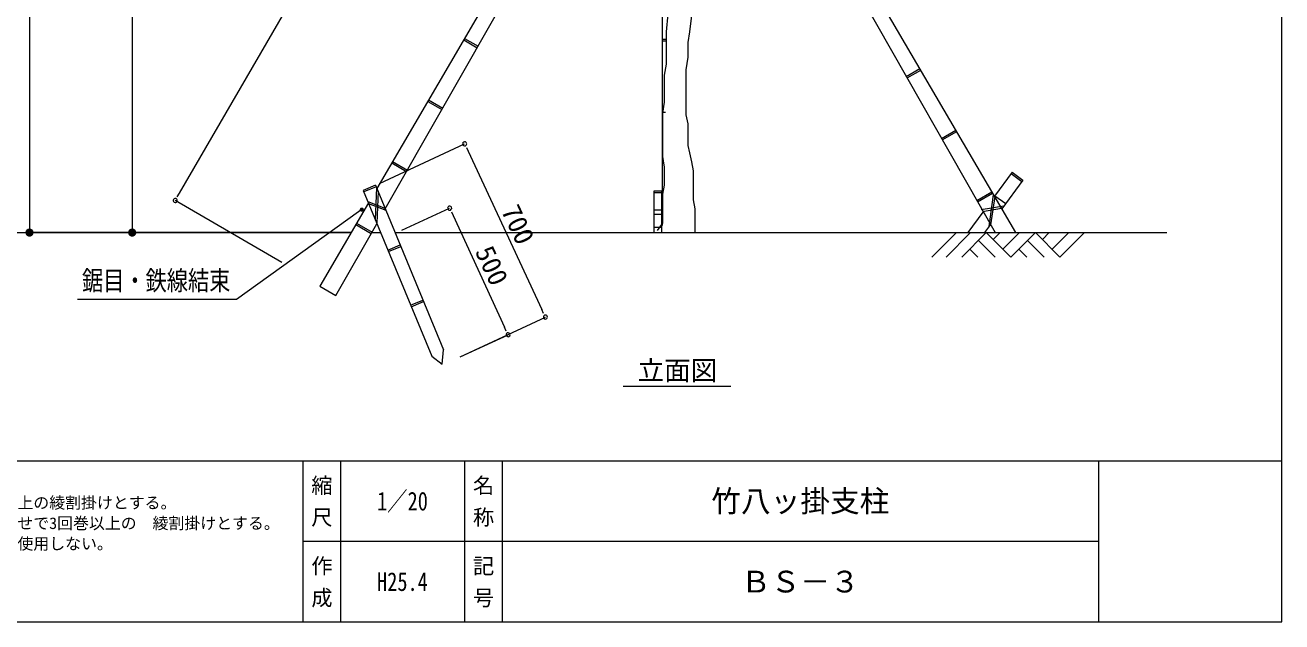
# Model space of a CAD drawing. Units: millimetres, scale not verified. Extents: x 172 to 2911, y 2048 to 3915.
# Drawn here: x 1376 to 2911, y 2048 to 2777 of the extents above; entities that cross this region are included whole.
import ezdxf
from ezdxf.enums import TextEntityAlignment as Align

# ---------------------------------------------------------------- set-up
doc = ezdxf.new("R2010")
doc.units = ezdxf.units.MM
doc.header["$LTSCALE"] = 10
for name, color, linetype, lineweight in [('0_2', 7, 'Continuous', 13), ('_0-0_', 7, 'Continuous', 13), ('ハッチ', 4, 'Continuous', 13), ('寸法', 1, 'Continuous', 13), ('本体', 7, 'Continuous', 13)]:
    doc.layers.add(name, color=color, linetype=linetype, lineweight=lineweight)
doc.styles.add('@ＭＳ ゴシック', font='')
doc.styles.add('ＭＳ ゴシック', font='')
doc.styles.get('@ＭＳ ゴシック').set_extended_font_data('@MS Gothic')
doc.styles.get('ＭＳ ゴシック').set_extended_font_data('MS Gothic')

# ---------------------------------------------------------------- blocks, each defined once
blk = doc.blocks.new('filled_dot')
at = {"color": 0, "linetype": 'Continuous', "lineweight": -2, "const_width": 1.25}
blk.add_lwpolyline([(-0.625, 0, 1), (0.625, 0, 1)], format="xyb", close=True, dxfattribs=at)

msp = doc.modelspace()

# ---------------------------------------------------------------- linework, layer by layer
at = {"layer": '0_2'}
msp.add_line((2686.77, 2146.38), (1714.82, 2146.38), dxfattribs=at)
at = {"layer": '_0-0_', "color": 6}
msp.add_line((172.48, 2244.67), (2910.61, 2244.67), dxfattribs=at)
at = {"layer": '_0-0_'}
for p, q in [((1714.82, 2244.67), (1714.82, 2048.09)), ((1760.78, 2244.67), (1760.78, 2048.09)), ((1912.26, 2244.67), (1912.26, 2048.2)), ((1958.22, 2244.67), (1958.22, 2048.09)), ((2686.77, 2244.67), (2686.77, 2048.09))]:
    msp.add_line(p, q, dxfattribs=at)
at = {"layer": '_0-0_', "color": 6}
msp.add_lwpolyline([(2910.61, 3859.9), (172.48, 3859.9), (172.48, 2048.09), (2910.61, 2048.09)], close=True, dxfattribs=at)
at = {"layer": 'ハッチ'}
for p, q in [((2483.21, 2493.49), (2513.16, 2523.44)), ((2500.49, 2493.49), (2530.44, 2523.44)), ((2519.69, 2493.49), (2549.63, 2523.44)), ((2549.63, 2523.44), (2579.58, 2493.49)), ((2558.16, 2514.91), (2566.69, 2523.44)), ((2569.99, 2503.08), (2590.35, 2523.44)), ((2579.58, 2493.49), (2609.53, 2523.44)), ((2609.53, 2523.44), (2639.47, 2493.49)), ((2618.06, 2514.91), (2626.59, 2523.44)), ((2629.89, 2503.08), (2650.25, 2523.44)), ((2639.47, 2493.49), (2669.42, 2523.44)), ((2529.48, 2503.28), (2539.27, 2493.49)), ((2540.03, 2513.84), (2560.38, 2493.49)), ((2589.37, 2503.28), (2599.16, 2493.49)), ((2599.93, 2513.84), (2620.28, 2493.49))]:
    msp.add_line(p, q, dxfattribs=at)
at = {"layer": '寸法'}
for p, q in [((1380.97, 3713.79), (1380.97, 2523.44)), ((1564.05, 2571.4), (2030.03, 3372.74)), ((1506.41, 3203.58), (1506.41, 2523.44)), ((1808.51, 2583.24), (1912.46, 2631.72)), ((1914.58, 2627.19), (1916.69, 2622.66)), ((1916.69, 2622.66), (2006.85, 2429.31)), ((1561.54, 2567.08), (1564.05, 2571.4)), ((1689.24, 2487.03), (1559.03, 2562.75)), ((1835.8, 2526.33), (1894.16, 2553.26)), ((1896.26, 2548.72), (1898.35, 2544.18)), ((1898.35, 2544.18), (1961.29, 2407.78)), ((1773.27, 2523.44), (1380.97, 2523.44)), ((1773.27, 2523.44), (1506.41, 2523.44)), ((2008.96, 2424.78), (2006.85, 2429.31)), ((1907.12, 2371.77), (2011.07, 2420.25)), ((1907.12, 2371.77), (1965.48, 2398.7)), ((1963.38, 2403.24), (1961.29, 2407.78))]:
    msp.add_line(p, q, dxfattribs=at)
at = {"layer": '寸法', "color": 3}
msp.add_line((2106.12, 2335.82), (2237.62, 2335.82), dxfattribs=at)
at = {"layer": '寸法'}
msp.add_lwpolyline([(1786.86, 2551.49), (1782.8, 2548.57), (1634, 2441.64), (1439.45, 2441.64)], dxfattribs=at)
for centre, start, end in [((1912.46, 2631.72), 114.99999, 294.99999), ((1912.46, 2631.72), 294.99999, 114.99999), ((1559.03, 2562.75), 59.82201, 239.82201), ((1559.03, 2562.75), 239.82201, 59.82201), ((1894.16, 2553.26), 114.76891, 294.76891), ((1894.16, 2553.26), 294.76891, 114.76891), ((2011.07, 2420.25), 114.99999, 294.99999), ((2011.07, 2420.25), 294.99999, 114.99999), ((1965.48, 2398.7), 114.76891, 294.76891), ((1965.48, 2398.7), 294.76891, 114.76891)]:
    msp.add_arc(centre, 2.5, start, end, dxfattribs=at)
at = {"layer": '本体'}
for p, q in [((2209.17, 3268.55), (1805.22, 2577.31)), ((1815.57, 2552.27), (2220.05, 3262.19)), ((2585.61, 2523.44), (2187.32, 3204.75)), ((2180.37, 3192.55), (2560.37, 2523.44)), ((2154.01, 2532.11), (2154.01, 2993.51)), ((2160.71, 2790.7), (2158.51, 2768.65)), ((2189.38, 2788.5), (2187.17, 2768.65)), ((2158.51, 2768.65), (2158.51, 2759.83)), ((2187.17, 2768.65), (2184.97, 2755.42)), ((1911.31, 2758.84), (1927.78, 2749.21)), ((1912.32, 2760.57), (1928.79, 2750.94)), ((2154.01, 2759.64), (2157.66, 2759.64)), ((2154.01, 2757.64), (2157.66, 2757.64)), ((2158.51, 2759.83), (2158.51, 2746.6)), ((2184.97, 2755.42), (2184.97, 2746.6)), ((2158.51, 2746.6), (2158.51, 2737.78)), ((2158.51, 2737.78), (2158.51, 2728.96)), ((2184.97, 2737.78), (2182.76, 2722.34)), ((2184.97, 2746.6), (2184.97, 2737.78)), ((2158.51, 2728.96), (2156.3, 2715.73)), ((2182.76, 2722.34), (2182.76, 2713.52)), ((2451.89, 2714.18), (2468.58, 2723.66)), ((2452.88, 2712.45), (2469.57, 2721.92)), ((2156.3, 2715.73), (2156.3, 2706.91)), ((2156.3, 2706.91), (2156.3, 2698.09)), ((2182.76, 2713.52), (2182.76, 2704.7)), ((2182.76, 2704.7), (2182.76, 2689.26)), ((2156.3, 2698.09), (2156.3, 2682.65)), ((2182.76, 2689.26), (2182.76, 2676.03)), ((1867.37, 2683.65), (1884.67, 2673.55)), ((1868.38, 2685.38), (1885.68, 2675.27)), ((2156.3, 2682.65), (2154.1, 2669.42)), ((2182.76, 2676.03), (2182.76, 2667.21)), ((2154.01, 2670.56), (2157.66, 2670.56)), ((2154.1, 2669.42), (2154.1, 2660.6)), ((2154.1, 2660.6), (2154.1, 2651.78)), ((2182.76, 2667.21), (2184.97, 2656.19)), ((2184.97, 2656.19), (2184.97, 2638.55)), ((2154.1, 2651.78), (2154.1, 2640.75)), ((2154.1, 2640.75), (2154.1, 2616.49)), ((2494.9, 2638.46), (2512.54, 2648.48)), ((2495.88, 2636.72), (2513.52, 2646.74)), ((2184.97, 2638.55), (2184.97, 2629.72)), ((2184.97, 2629.72), (2187.17, 2620.9)), ((1824.44, 2610.19), (1842.57, 2599.6)), ((2154.1, 2616.49), (2156.3, 2603.26)), ((2187.17, 2620.9), (2189.38, 2609.88)), ((2189.38, 2609.88), (2191.58, 2598.85)), ((1823.43, 2608.47), (1841.56, 2597.88)), ((2156.3, 2603.26), (2156.3, 2590.03)), ((2191.58, 2598.85), (2191.58, 2590.03)), ((2581.15, 2597.09), (2559.61, 2567.72)), ((2579.97, 2595.48), (2593.13, 2585.82)), ((2581.15, 2597.09), (2594.32, 2587.43)), ((1803.62, 2581.2), (1788.53, 2574.97)), ((1804.38, 2579.35), (1789.29, 2573.12)), ((1803.62, 2581.2), (1886.69, 2380.2)), ((2156.3, 2581.21), (2154.1, 2570.18)), ((2156.3, 2590.03), (2156.3, 2581.21)), ((2191.58, 2590.03), (2191.58, 2581.21)), ((2191.58, 2581.21), (2191.58, 2572.39)), ((2594.32, 2587.43), (2568.7, 2552.5)), ((1788.53, 2574.97), (1872.26, 2372.37)), ((1804.83, 2578.26), (1803.23, 2539.38)), ((1806.65, 2573.85), (1805.05, 2534.98)), ((2143.37, 2574.07), (2143.37, 2523.48)), ((2153.35, 2574.07), (2143.37, 2574.07)), ((2153.35, 2572.07), (2143.37, 2572.07)), ((2153.35, 2523.48), (2153.35, 2574.07)), ((2154.1, 2570.18), (2154.1, 2561.36)), ((2191.58, 2572.39), (2191.58, 2563.57)), ((2191.58, 2563.57), (2193.79, 2552.54)), ((2537.9, 2562.74), (2556.29, 2573.18)), ((2538.89, 2561), (2557.28, 2571.44)), ((2558.07, 2569.7), (2552.64, 2530.88)), ((2559.97, 2567.53), (2554.81, 2532.78)), ((2560.17, 2568.41), (2573.3, 2558.78)), ((1794.88, 2559.6), (1735.56, 2458.09)), ((1794.07, 2561.54), (1815.1, 2553.41)), ((1795.13, 2558.99), (1816.16, 2550.86)), ((2143.72, 2551.35), (2153.35, 2551.35)), ((2154.1, 2561.36), (2154.1, 2552.54)), ((2154.1, 2552.54), (2154.1, 2543.72)), ((2193.79, 2552.54), (2193.79, 2539.31)), ((2545.55, 2548.54), (2527.14, 2523.44)), ((2543.47, 2551.77), (2570.89, 2555.95)), ((2544.86, 2548.98), (2568.1, 2553.16)), ((2573.3, 2558.78), (2568.77, 2552.6)), ((1755.33, 2446.54), (1805.33, 2534.3)), ((1779.49, 2533.28), (1798.45, 2522.21)), ((1780.5, 2535.01), (1799.45, 2523.93)), ((2143.72, 2545.85), (2153.01, 2545.85)), ((2154.1, 2534.9), (2147.48, 2526.08)), ((2154.1, 2543.72), (2154.1, 2534.9)), ((2193.79, 2539.31), (2193.79, 2530.49)), ((2554.73, 2533.45), (2547.39, 2523.44)), ((1289.96, 2523.44), (1773.27, 2523.44)), ((1799.15, 2523.44), (1809.82, 2523.44)), ((1827.37, 2523.44), (2769.98, 2523.44)), ((2143.37, 2523.48), (2153.35, 2523.48)), ((2144.87, 2529.91), (2152.74, 2529.91)), ((2193.79, 2530.49), (2193.79, 2523.88)), ((2468.69, 2523.44), (2737.67, 2523.44)), ((1818.64, 2502.1), (1833.73, 2508.34)), ((1819.4, 2500.25), (1834.49, 2506.49)), ((1735.56, 2458.09), (1755.33, 2446.54)), ((1846.5, 2434.69), (1861.59, 2440.92)), ((1847.26, 2432.84), (1862.35, 2439.08)), ((1885.15, 2362.57), (1886.69, 2380.2)), ((1872.26, 2372.37), (1885.15, 2362.57))]:
    msp.add_line(p, q, dxfattribs=at)

# ---------------------------------------------------------------- block references
at = {"layer": '寸法'}
for p, xscale, yscale, rotation in [((1786.86, 2551.49), 2, 2, 215.7), ((1380.97, 2523.44), 4, 4, 90), ((1506.41, 2523.44), 4, 4, 90)]:
    msp.add_blockref('filled_dot', p, dxfattribs=dict(at, xscale=xscale, yscale=yscale, rotation=rotation))

# ---------------------------------------------------------------- texts
at = {"layer": '_0-0_', "style": '@ＭＳ ゴシック'}
for s, p in [(' 縮 尺 ', (1737.8, 2195.52)), ('名 称', (1935.24, 2195.52)), ('作 成', (1737.8, 2097.23)), ('記 号', (1935.24, 2097.23))]:
    msp.add_text(s, height=18.99, rotation=270, dxfattribs=at).set_placement(p, align=Align.MIDDLE_CENTER)
at = {"layer": '_0-0_', "style": 'ＭＳ ゴシック', "width": 0.8}
for s, p in [('1／20', (1836.52, 2195.52)), ('H25.4', (1836.52, 2097.23))]:
    msp.add_text(s, height=22.79, dxfattribs=at).set_placement(p, align=Align.MIDDLE_CENTER)
at = {"layer": '_0-0_', "style": 'ＭＳ ゴシック'}
for s, p in [('竹八ッ掛支柱', (2322.49, 2195.52)), ('ＢＳ－３', (2322.49, 2097.23))]:
    msp.add_text(s, height=26.58, dxfattribs=at).set_placement(p, align=Align.MIDDLE_CENTER)
for s, p in [('○棕櫚縄は水につけ、2本合わせで3回巻以上の綾割掛けとする。', (997.24, 2200.7)), ('○鉄線（亜鉛メッキ鉄線#18）は、2本合わせで3回巻以上の\u3000綾割掛けとする。', (997.24, 2175.7)), ('○芝生広場等、人が入る所にはできるだけ使用しない。', (997.24, 2150.7))]:
    msp.add_text(s, height=14.24, dxfattribs=at).set_placement(p, align=Align.TOP_LEFT)
at = {"layer": '寸法', "color": 3, "style": 'ＭＳ ゴシック'}
for s, rotation, p in [('700', 295, (1977.63, 2533.38)), ('500', 294.769, (1945.71, 2483.31))]:
    msp.add_text(s, height=23.74, rotation=rotation, dxfattribs=at).set_placement(p, align=Align.MIDDLE_CENTER)
at = {"layer": '寸法', "color": 3, "style": 'ＭＳ ゴシック', "width": 0.8}
msp.add_text('鋸目・鉄線結束', height=23.74, dxfattribs=at).set_placement((1445, 2445.9), align=Align.BOTTOM_LEFT)
at = {"layer": '寸法', "color": 3, "style": 'ＭＳ ゴシック'}
msp.add_text('立面図', height=23.74, dxfattribs=at).set_placement((2123.74, 2336.14), align=Align.BOTTOM_LEFT)

doc.saveas('drawing.dxf')
